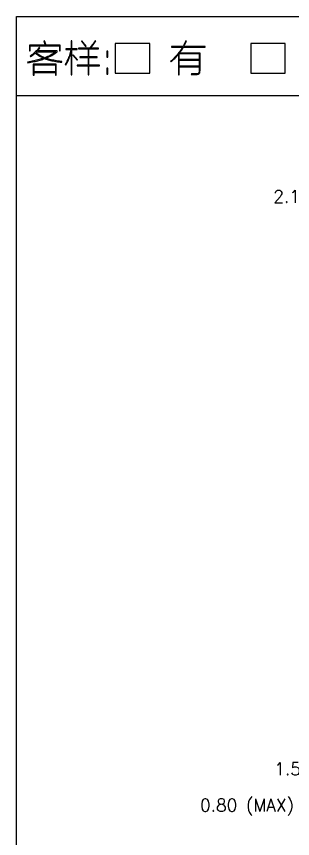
# Model space of a CAD drawing. Header units: millimetres. Extents: x 538 to 2776, y 409 to 1056.
# Drawn here: x 714.8 to 732.5, y 449.2 to 502 of the extents above; entities that cross this region are included whole.
import ezdxf

# ---------------------------------------------------------------- set-up
doc = ezdxf.new("R2010")
doc.units = ezdxf.units.MM
doc.layers.add('DIM', color=4, linetype='Continuous')
doc.layers.add('DWG', color=7, linetype='Continuous')
doc.styles.add('ROMANS', font='ROMANS.shx')
doc.dimstyles.new('LCDDIM', dxfattribs={"dimtxt": 0.8, "dimasz": 0.6, "dimexe": 0.33, "dimexo": 0.33, "dimgap": 0.264, "dimtad": 0, "dimzin": 0, "dimdsep": 46, "dimtxsty": 'ROMANS', "dimcen": 0, "dimadec": 0, "dimazin": 0, "dimtp": 0.2, "dimtm": 0.2, "dimtfac": 1, "dimtofl": 0, "dimtmove": 0, "dimatfit": 0, "dimldrblk": 'CLOSEDBLANK', "dimfxl": 0, "dimtolj": 1, "dimtzin": 0, "dimarcsym": 0})

# ---------------------------------------------------------------- blocks, each defined once
blk = doc.blocks.new('外框2')
for points in [[(1.323, -1.191), (1.394, -1.389), (0.63, -1.389), (0.63, -1.651), (0.666, -1.651), (0.666, -1.418), (2.08, -1.418), (2.08, -1.651), (2.115, -1.651), (2.115, -1.389), (1.43, -1.389), (1.352, -1.176)], [(2.646, -1.176), (2.646, -1.559), (2.384, -1.559), (2.384, -1.594), (2.639, -1.594), (2.635, -1.614), (2.62, -1.677), (2.603, -1.74), (2.585, -1.802), (2.565, -1.864), (2.544, -1.924), (2.521, -1.984), (2.496, -2.042), (2.47, -2.1), (2.442, -2.157), (2.413, -2.214), (2.382, -2.269), (2.349, -2.323), (2.384, -2.344), (2.403, -2.314), (2.435, -2.258), (2.465, -2.201), (2.493, -2.144), (2.52, -2.086), (2.545, -2.027), (2.569, -1.968), (2.59, -1.907), (2.611, -1.846), (2.629, -1.785), (2.646, -1.721), (2.646, -2.819), (2.682, -2.819), (2.682, -1.594), (2.929, -1.594), (2.929, -1.559), (2.682, -1.559), (2.682, -1.176)], [(3.773, -1.222), (3.738, -1.269), (3.702, -1.319), (3.663, -1.37), (3.581, -1.48), (3.538, -1.538), (2.999, -1.538), (2.999, -1.566), (3.467, -1.566), (3.467, -1.941), (3.07, -1.941), (3.07, -1.977), (3.467, -1.977), (3.467, -2.344), (2.936, -2.344), (2.936, -2.38), (3.467, -2.38), (3.467, -2.819), (3.502, -2.819), (3.502, -2.38), (4.011, -2.38), (4.011, -2.344), (3.502, -2.344), (3.502, -1.977), (3.898, -1.977), (3.898, -1.941), (3.502, -1.941), (3.502, -1.566), (3.969, -1.566), (3.969, -1.538), (3.58, -1.538), (3.615, -1.492), (3.663, -1.43), (3.706, -1.373), (3.744, -1.32), (3.779, -1.272), (3.809, -1.229), (3.834, -1.191), (3.806, -1.176)], [(3.141, -1.198), (3.346, -1.46), (3.375, -1.439), (3.162, -1.176)], [(7.996, -1.536), (7.963, -1.589), (7.928, -1.641), (7.892, -1.693), (7.854, -1.743), (7.815, -1.793), (7.774, -1.842), (7.732, -1.89), (7.688, -1.938), (7.644, -1.984), (7.597, -2.029), (7.549, -2.074), (7.5, -2.118), (7.449, -2.161), (7.47, -2.189), (7.509, -2.155), (7.559, -2.11), (7.606, -2.065), (7.653, -2.021), (7.697, -1.975), (7.741, -1.929), (7.783, -1.882), (7.824, -1.835), (7.824, -2.812), (7.859, -2.812), (7.859, -2.43), (8.835, -2.43), (8.835, -2.606), (8.836, -2.616), (8.833, -2.673), (8.813, -2.716), (8.776, -2.746), (8.723, -2.761), (8.651, -2.762), (8.454, -2.762), (8.446, -2.798), (8.655, -2.798), (8.725, -2.796), (8.781, -2.782), (8.824, -2.756), (8.853, -2.718), (8.868, -2.668), (8.87, -2.606), (8.87, -1.764), (7.88, -1.764), (7.892, -1.748), (7.931, -1.697), (7.968, -1.644), (8.004, -1.591), (8.039, -1.536), (8.071, -1.481), (9.111, -1.481), (9.111, -1.445), (8.085, -1.445), (8.097, -1.426), (8.126, -1.376), (8.155, -1.32), (8.184, -1.258), (8.213, -1.19), (8.184, -1.176), (8.166, -1.217), (8.138, -1.276), (8.11, -1.334), (8.08, -1.39), (8.05, -1.445), (7.499, -1.445), (7.499, -1.481), (8.028, -1.481)], [(1.085, -1.522), (1.05, -1.566), (1.011, -1.61), (0.97, -1.653), (0.925, -1.697), (0.878, -1.742), (0.827, -1.786), (0.774, -1.831), (0.718, -1.875), (0.659, -1.92), (0.673, -1.948), (0.709, -1.922), (0.76, -1.885), (0.811, -1.846), (0.862, -1.806), (0.914, -1.764), (0.936, -1.784), (0.984, -1.822), (1.035, -1.858), (1.087, -1.892), (1.143, -1.925), (1.2, -1.956), (1.261, -1.984), (1.323, -2.012), (1.298, -2.021), (1.251, -2.037), (1.201, -2.052), (1.148, -2.068), (1.092, -2.083), (1.033, -2.099), (0.971, -2.113), (0.906, -2.129), (0.839, -2.144), (0.768, -2.159), (0.618, -2.189), (0.538, -2.203), (0.545, -2.238), (0.558, -2.237), (0.631, -2.223), (0.702, -2.21), (0.771, -2.196), (0.839, -2.181), (0.905, -2.166), (0.968, -2.151), (1.031, -2.136), (1.091, -2.12), (1.15, -2.103), (1.206, -2.086), (1.261, -2.069), (1.314, -2.051), (1.366, -2.033), (1.377, -2.037), (1.429, -2.056), (1.482, -2.074), (1.538, -2.09), (1.595, -2.106), (1.654, -2.122), (1.715, -2.136), (1.778, -2.149), (1.842, -2.161), (1.909, -2.173), (1.977, -2.184), (2.047, -2.193), (2.119, -2.202), (2.193, -2.21), (2.2, -2.175), (2.161, -2.17), (2.084, -2.161), (2.01, -2.15), (1.939, -2.139), (1.87, -2.127), (1.805, -2.115), (1.741, -2.102), (1.68, -2.089), (1.622, -2.075), (1.566, -2.06), (1.514, -2.044), (1.463, -2.028), (1.415, -2.012), (1.473, -1.99), (1.534, -1.965), (1.593, -1.938), (1.651, -1.909), (1.707, -1.878), (1.762, -1.846), (1.815, -1.813), (1.867, -1.777), (1.918, -1.739), (1.967, -1.7), (1.967, -1.665), (1.012, -1.665), (1.019, -1.658), (1.065, -1.608), (1.105, -1.559), (1.139, -1.509), (1.111, -1.488)], [(1.881, -1.724), (1.835, -1.758), (1.787, -1.791), (1.735, -1.822), (1.681, -1.853), (1.623, -1.883), (1.563, -1.912), (1.501, -1.939), (1.434, -1.965), (1.366, -1.991), (1.315, -1.97), (1.253, -1.942), (1.193, -1.914), (1.136, -1.882), (1.082, -1.85), (1.03, -1.816), (0.981, -1.78), (0.935, -1.743), (0.977, -1.7), (1.911, -1.7)], [(2.724, -1.87), (2.929, -2.111), (2.957, -2.09), (2.745, -1.849)], [(4.372, -1.679), (4.372, -1.963), (4.415, -1.963), (4.415, -1.679)], [(8.835, -2.076), (7.859, -2.076), (7.859, -1.793), (8.835, -1.793)], [(0.814, -2.302), (0.814, -2.826), (0.85, -2.826), (0.85, -2.706), (1.889, -2.706), (1.889, -2.826), (1.925, -2.826), (1.925, -2.302)], [(0.85, -2.337), (1.889, -2.337), (1.889, -2.671), (0.85, -2.671)], [(8.835, -2.394), (7.859, -2.394), (7.859, -2.111), (8.835, -2.111)], [(4.372, -2.493), (4.372, -2.777), (4.415, -2.777), (4.415, -2.493)]]:
    blk.add_lwpolyline(points, close=True)
at = {"linetype": 'ByBlock'}
for points in [[(6.44, -1.302), (4.777, -1.302), (4.777, -2.731), (6.44, -2.731)], [(12.986, -1.302), (11.323, -1.302), (11.323, -2.731), (12.986, -2.731)]]:
    blk.add_lwpolyline(points, close=True, dxfattribs=at)
blk.add_lwpolyline([(0, -3.805), (100.087, -3.805)])
blk = doc.blocks.new('*D65')
at = {"layer": 'DEFPOINTS', "color": 0, "transparency": 16777216}
for p in [(735.185, 490.399), (735.185, 487.4), (737.335, 487.4)]:
    blk.add_point(p, dxfattribs=at)
at = {"layer": 'DIM', "color": 0, "lineweight": -2, "transparency": 16777216}
for p, q in [((735.185, 487.73), (735.185, 490.729)), ((737.335, 487.73), (737.335, 490.729)), ((734.585, 490.399), (733.985, 490.399)), ((737.935, 490.399), (738.535, 490.399))]:
    blk.add_line(p, q, dxfattribs=at)
at = {"layer": 'DIM', "color": 0, "transparency": 16777216}
for points in [[(734.585, 490.499), (734.585, 490.299), (735.185, 490.399)], [(737.935, 490.499), (737.935, 490.299), (737.335, 490.399)]]:
    blk.add_solid(points, dxfattribs=at)
at = {"layer": 'DIM', "color": 0, "transparency": 16777216, "insert": (732.502, 490.399), "char_height": 0.8, "attachment_point": 5, "style": 'ROMANS'}
blk.add_mtext('\\A1;2.15 ', dxfattribs=at)
blk = doc.blocks.new('_ClosedBlank')
at = {"color": 0, "linetype": 'ByBlock', "lineweight": -2}
for p, q in [((-1, 0.167), (0, 0)), ((-1, 0.167), (-1, -0.167)), ((0, 0), (-1, -0.167))]:
    blk.add_line(p, q, dxfattribs=at)
blk = doc.blocks.new('*D70')
at = {"layer": 'DEFPOINTS', "color": 0, "transparency": 16777216}
for p in [(736.685, 459.727), (735.185, 456.3), (735.185, 453.64)]:
    blk.add_point(p, dxfattribs=at)
at = {"layer": 'DIM', "color": 0, "lineweight": -2, "transparency": 16777216}
for p, q in [((736.685, 459.397), (736.685, 453.31)), ((735.185, 455.97), (735.185, 453.31)), ((734.585, 453.64), (733.985, 453.64)), ((737.285, 453.64), (737.885, 453.64))]:
    blk.add_line(p, q, dxfattribs=at)
at = {"layer": 'DIM', "color": 0, "transparency": 16777216}
for points in [[(734.585, 453.74), (734.585, 453.54), (735.185, 453.64)], [(737.285, 453.74), (737.285, 453.54), (736.685, 453.64)]]:
    blk.add_solid(points, dxfattribs=at)
at = {"layer": 'DIM', "color": 0, "transparency": 16777216, "insert": (732.559, 453.64), "char_height": 0.8, "attachment_point": 5, "style": 'ROMANS'}
blk.add_mtext('\\A1;1.50', dxfattribs=at)
blk = doc.blocks.new('*D81')
at = {"layer": 'DEFPOINTS', "color": 0, "transparency": 16777216}
for p in [(734.385, 469.95), (735.185, 469.95), (735.185, 451.174)]:
    blk.add_point(p, dxfattribs=at)
at = {"layer": 'DIM', "color": 0, "lineweight": -2, "transparency": 16777216}
for p, q in [((734.385, 469.62), (734.385, 450.844)), ((735.185, 469.62), (735.185, 450.844)), ((733.785, 451.174), (733.185, 451.174)), ((735.785, 451.174), (736.385, 451.174))]:
    blk.add_line(p, q, dxfattribs=at)
at = {"layer": 'DIM', "color": 0, "transparency": 16777216}
for points in [[(733.785, 451.274), (733.785, 451.074), (734.385, 451.174)], [(735.785, 451.274), (735.785, 451.074), (735.185, 451.174)]]:
    blk.add_solid(points, dxfattribs=at)
at = {"layer": 'DIM', "color": 0, "transparency": 16777216, "insert": (729.607, 451.174), "char_height": 0.8, "attachment_point": 5, "style": 'ROMANS'}
blk.add_mtext('\\A1;0.80 (MAX)', dxfattribs=at)

msp = doc.modelspace()

# ---------------------------------------------------------------- linework, layer by layer
at = {"layer": 'DWG', "linetype": 'ByBlock'}
for points in [[(848.042, 501.96), (848.042, 408.586), (714.777, 408.586), (714.777, 501.96)], [(848.042, 408.586), (714.777, 408.586), (714.777, 501.96), (848.042, 501.96)]]:
    msp.add_lwpolyline(points, close=True, dxfattribs=at)

# ---------------------------------------------------------------- block references
at = {"layer": 'DWG', "xscale": 1.331493551649487, "yscale": 1.331493551649487, "zscale": 1.331493551649487}
msp.add_blockref('外框2', (714.777, 501.96), dxfattribs=at)

# ---------------------------------------------------------------- dimensions: what is measured, and where the dimension line sits
at = {"layer": 'DIM'}
dim = msp.add_linear_dim(base=(735.185, 490.399), p1=(737.335, 487.4), p2=(735.185, 487.4), text='<> ', dimstyle='LCDDIM', dxfattribs=at)
dim.commit()
dim.dimension.update_dxf_attribs({"geometry": '*D65', "text_midpoint": (732.502, 490.399)})
dim = msp.add_linear_dim(base=(735.185, 451.174), p1=(734.385, 469.95), p2=(735.185, 469.95), text='<> (MAX)', dimstyle='LCDDIM', dxfattribs=at)
dim.commit()
dim.dimension.update_dxf_attribs({"geometry": '*D81', "text_midpoint": (729.607, 451.174), "dimtype": 160})
dim = msp.add_linear_dim(base=(735.185, 453.64), p1=(736.685, 459.727), p2=(735.185, 456.3), dimstyle='LCDDIM', dxfattribs=at)
dim.commit()
dim.dimension.update_dxf_attribs({"geometry": '*D70', "text_midpoint": (732.559, 453.64)})

doc.saveas('drawing.dxf')
